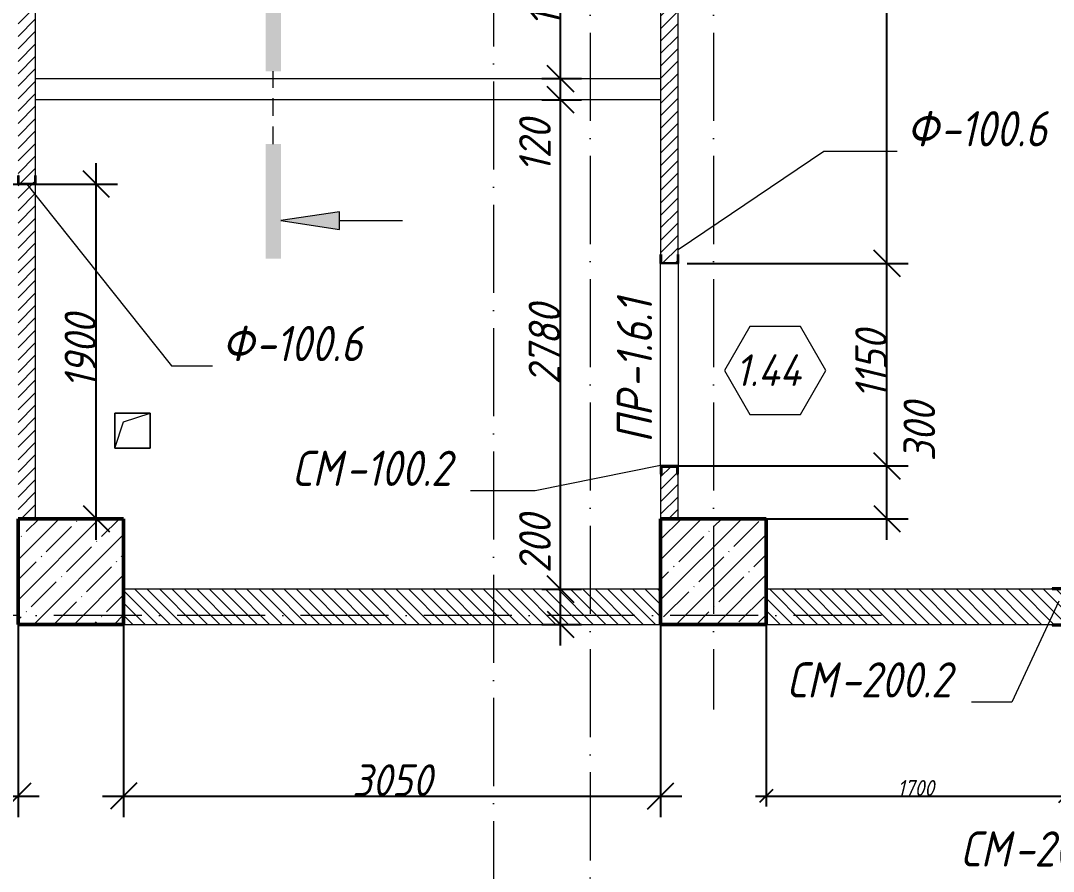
# Model space of a CAD drawing. Header units: millimetres. Extents: x -356862 to 418287, y 0 to 839748.
# Drawn here: x -132736 to -126870, y 621045 to 625876 of the extents above; entities that cross this region are included whole.
import ezdxf

# ---------------------------------------------------------------- set-up
doc = ezdxf.new("R2010")
doc.units = ezdxf.units.MM
doc.linetypes.add('200_ШТРИХ_ш1п0_6_', pattern=[160, 100, -60])
doc.linetypes.add('50_200_ШТРИХ_1Т_ш5_п1_п1_', pattern=[700, 500, -100, 0, -100])
for name, color, linetype, lineweight in [('A-____-____-DIMS', 7, 'Continuous', 9), ('A-____-NOTE-TEXT', 7, 'Continuous', 9), ('A-____-NOTE-TEXT-1', 7, 'Continuous', 5), ('A-DOOR-____-IDEN', 7, 'Continuous', 9), ('A-FLOR-____-OTLN', 7, 'Continuous', 9), ('A-GENM-____-IDEN', 7, 'Continuous', 9), ('A-GENM-____-MCUT', 7, 'Continuous', 25), ('A-GENM-____-OTLN', 7, 'Continuous', 9), ('A-GENM-____-OTLN-1', 7, 'Continuous', 25), ('A-WALL-FNSH-MCUT-1', 7, 'Continuous', 9), ('S-COLS-____-MCUT', 7, 'Continuous', 50), ('S-COLS-____-OTLN', 7, 'Continuous', 9), ('S-GRID-____-OTLN-1', 7, '50_200_ШТРИХ_1Т_ш5_п1_п1_', 9)]:
    doc.layers.add(name, color=color, linetype=linetype, lineweight=lineweight)
for name, color, linetype, lineweight, true_color in [('A-DETL-GENF-OTLN-10', 7, '200_ШТРИХ_ш1п0_6_', 9, 0x000000), ('A-DETL-GENF-OTLN-9', 7, 'Continuous', 9, 0x000000), ('A-WALL-____-MCUT-4', 7, 'Continuous', 13, 0x000000), ('A-WALL-____-OTLN-1', 7, 'Continuous', 9, 0x800000), ('A-WALL-____-PATT-3', 9, 'Continuous', 9, 0x808080), ('A-WALL-____-PATT-4', 9, 'Continuous', 9, 0x808080), ('I-WALL-____-OTLN-2', 7, 'Continuous', 9, 0x000000)]:
    doc.layers.add(name, color=color, linetype=linetype, lineweight=lineweight, true_color=true_color)
doc.styles.add('ISOCPEUR_I_10', font='isocpeui.ttf', dxfattribs={"width": 0.9, "height": 180})
doc.styles.add('ISOCPEUR_I_14', font='isocpeui.ttf', dxfattribs={"width": 0.9, "height": 180})
doc.styles.add('ISOCPEUR_I_2', font='isocpeui.ttf', dxfattribs={"width": 0.85, "height": 2.3})
doc.styles.add('ISOCPEUR_I_7', font='isocpeui.ttf', dxfattribs={"width": 0.9, "height": 90})
doc.dimstyles.new('ISO-1_8_0_9К_СРЕДНИЙ_Кладочные_2', dxfattribs={"dimscale": 304.8, "dimtxt": 89.638306, "dimasz": 0.246063, "dimexe": 0.19685, "dimexo": 0, "dimgap": 0, "dimtad": 1, "dimdec": 3, "dimrnd": 0.001, "dimdsep": 46, "dimtxsty": 'ISOCPEUR_I_7', "dimblk1": 'OBLIQUE', "dimblk2": 'OBLIQUE', "dimsah": 1, "dimcen": 0.09, "dimdle": 0.19685, "dimazin": 0, "dimtfac": 1, "dimtdec": 4, "dimtix": 1, "dimtmove": 1, "dimatfit": 3, "dimfxl": 1, "dimtvp": 1, "dimtolj": 1, "dimtzin": 0, "dimarcsym": 2})
doc.dimstyles.new('ISO-1_8_0_9К_СРЕДНИЙ_Кладочные_5', dxfattribs={"dimscale": 304.8, "dimtxt": 179.276612, "dimasz": 0.492126, "dimexe": 0.393701, "dimexo": 0, "dimgap": 0, "dimtad": 1, "dimdec": 3, "dimrnd": 0.001, "dimdsep": 46, "dimtxsty": 'ISOCPEUR_I_10', "dimblk1": 'OBLIQUE', "dimblk2": 'OBLIQUE', "dimsah": 1, "dimcen": 0.09, "dimdle": 0.393701, "dimazin": 0, "dimtfac": 1, "dimtdec": 4, "dimtix": 1, "dimtmove": 2, "dimatfit": 3, "dimfxl": 1, "dimtvp": 1, "dimtolj": 1, "dimtzin": 0, "dimarcsym": 2})
doc.dimstyles.new('ISO-1_8_0_9К_СРЕДНИЙ_Кладочные_8', dxfattribs={"dimscale": 304.8, "dimtxt": 179.276612, "dimasz": 0.492126, "dimexe": 0.393701, "dimexo": 0, "dimgap": 0, "dimtad": 1, "dimdec": 3, "dimrnd": 0.001, "dimdsep": 46, "dimtxsty": 'ISOCPEUR_I_14', "dimblk1": 'OBLIQUE', "dimblk2": 'OBLIQUE', "dimsah": 1, "dimcen": 0.09, "dimdle": 0.393701, "dimazin": 0, "dimtfac": 1, "dimtdec": 4, "dimtix": 1, "dimtmove": 0, "dimatfit": 3, "dimfxl": 1, "dimtvp": 1, "dimtolj": 1, "dimtzin": 0, "dimarcsym": 2})
pattern_1 = [(45, (-175000.736, 544716.51), (-35.35534, 35.35534), [])]
pattern_2 = [(135, (-175000.736, 544716.51), (-35.35534, -35.35534), [])]

# ---------------------------------------------------------------- blocks, each defined once
blk = doc.blocks.new('BSC_Колонна _Прямоугольная - 600х600-V95-АР1_Кладочный план 1 этажа в осях 1-64_Ю-ЯЯ')
at = {"layer": 'S-COLS-____-OTLN'}
h = blk.add_hatch(dxfattribs=at)
h.set_pattern_fill('FP_98', color=256, style=0, pattern_type=2)
h.set_pattern_definition([(45, (-46200, -78031.04), (-114.04925, 114.04925), []), (45, (-46085.95, -78031.04), (-114.04925, 114.04925), [201.613, -40.323, 3.353, -36.97])])
h.paths.add_polyline_path([(-300, -300), (300, -300), (300, 300), (-300, 300)], flags=0)
at = {"layer": 'S-COLS-____-MCUT'}
for p, q in [((300, 300), (-300, 300)), ((-300, 300), (-300, -300)), ((300, -300), (300, 300)), ((-300, -300), (300, -300))]:
    blk.add_line(p, q, dxfattribs=at)
blk = doc.blocks.new('BSC_Колонна _Прямоугольная - 600х600-V97-АР1_Кладочный план 1 этажа в осях 1-64_Ю-ЯЯ')
at = {"layer": 'S-COLS-____-OTLN'}
h = blk.add_hatch(dxfattribs=at)
h.set_pattern_fill('FP_100', color=256, style=0, pattern_type=2)
h.set_pattern_definition([(45, (-42550, -78031.04), (-114.04925, 114.04925), []), (45, (-42435.95, -78031.04), (-114.04925, 114.04925), [201.613, -40.323, 3.353, -36.97])])
h.paths.add_polyline_path([(-300, -300), (300, -300), (300, 300), (-300, 300), (-300, 182.2)], flags=0)
at = {"layer": 'S-COLS-____-MCUT'}
for p, q in [((300, 300), (-300, 300)), ((-300, 300), (-300, -300)), ((300, -300), (300, 300)), ((-300, -300), (300, -300))]:
    blk.add_line(p, q, dxfattribs=at)
blk = doc.blocks.new('154_Фахверк_СКБ_Швеллер - Тип_100_4420-28145345-АР1_Кладочный план 1 этажа в осях 1-64_Ю-ЯЯ')
at = {"layer": 'A-GENM-____-MCUT'}
for p, q in [((125, 50), (175, 50)), ((125, -50), (125, 50)), ((128, 47), (128, -47)), ((175, 47), (128, 47)), ((175, 50), (175, 47)), ((175, -50), (125, -50)), ((128, -47), (175, -47)), ((175, -47), (175, -50))]:
    blk.add_line(p, q, dxfattribs=at)
blk = doc.blocks.new('154_Стойка_СКБ_Швеллер - СМ-2230_100-28218823-АР1_Кладочный план 1 этажа в осях 1-64_Ю-ЯЯ')
at = {"layer": 'A-GENM-____-MCUT'}
for p, q in [((171, 50), (125, 50)), ((125, 50), (125, -50)), ((129.5, 42.4), (171, 42.4)), ((129.5, -42.4), (129.5, 42.4)), ((171, 42.4), (171, 50)), ((125, -50), (171, -50)), ((171, -42.4), (129.5, -42.4)), ((171, -50), (171, -42.4))]:
    blk.add_line(p, q, dxfattribs=at)
blk = doc.blocks.new('154_Стойка_СКБ_Уголок - СМ-2230_200-28216496-АР1_Кладочный план 1 этажа в осях 1-64_Ю-ЯЯ')
at = {"layer": 'A-GENM-____-MCUT'}
for p, q in [((125, 156), (125, 81)), ((200, 156), (125, 156)), ((131, 81), (131, 150)), ((131, 150), (200, 150)), ((200, 150), (200, 156)), ((125, 81), (131, 81)), ((131, 19), (125, 19)), ((125, 19), (125, -56)), ((131, -50), (131, 19)), ((125, -56), (200, -56)), ((200, -50), (131, -50)), ((200, -56), (200, -50))]:
    blk.add_line(p, q, dxfattribs=at)
blk = doc.blocks.new('AR_Отверстие прямоугольное _в плите_ - AR_Отверстие прямоугольное _в плите_-30459597-АР1_Кладочный план 1 этажа в осях 1-64_Ю-ЯЯ')
at = {"layer": 'A-GENM-____-OTLN'}
for p, q in [((100, 100), (-100, 100)), ((-100, 100), (-100, -100)), ((-50, 50), (100, 100)), ((100, -100), (100, 100)), ((-100, -100), (-50, 50)), ((-100, -100), (100, -100))]:
    blk.add_line(p, q, dxfattribs=at)
blk = doc.blocks.new('DET_L_Имитация разреза_ISO2-5 - Вправо-28186999-АР1_Кладочный план 1 этажа в осях 1-64_Ю-ЯЯ')
at = {"layer": 'A-DETL-GENF-OTLN-10'}
blk.add_line((143.1, 0), (556.9, 0), dxfattribs=at)
blk = doc.blocks.new('Марка проема - марка проема-27336095-АР1_Кладочный план 1 этажа в осях 1-64_Ю-ЯЯ')
at = {"layer": 'A-DOOR-____-IDEN'}
for p, q in [((-1.439, 0.159), (-2.877, -2.333)), ((1.439, 0.159), (-1.439, 0.159)), ((2.877, -2.333), (1.439, 0.159)), ((-2.877, -2.333), (-1.439, -4.825)), ((1.439, -4.825), (2.877, -2.333)), ((-1.439, -4.825), (1.439, -4.825))]:
    blk.add_line(p, q, dxfattribs=at)
blk = doc.blocks.new('_Oblique')
at = {"color": 0, "linetype": 'ByBlock', "lineweight": -2}
blk.add_line((-0.5, -0.5), (0.5, 0.5), dxfattribs=at)
blk = doc.blocks.new('*D12241')
at = {"layer": 'A-____-____-DIMS', "color": 0, "lineweight": -2, "transparency": 16777216}
for p, q in [((-128500.7, 622447.6), (-128500.7, 621412.8)), ((-126800.7, 622475.8), (-126800.7, 621412.8)), ((-128560.7, 621472.8), (-126740.7, 621472.8))]:
    blk.add_line(p, q, dxfattribs=at)
at = {"layer": 'Defpoints', "color": 0, "transparency": 16777216}
for p in [(-128500.7, 622447.6), (-126800.7, 622475.8), (-126800.7, 621472.8)]:
    blk.add_point(p, dxfattribs=at)
at = {"layer": 'A-____-____-DIMS', "color": 0, "lineweight": -2, "transparency": 16777216, "xscale": 75, "yscale": 75, "zscale": 75, "rotation": 180}
blk.add_blockref('_Oblique', (-128500.7, 621472.8), dxfattribs=at)
at = {"layer": 'A-____-____-DIMS', "color": 0, "lineweight": -2, "transparency": 16777216, "xscale": 75, "yscale": 75, "zscale": 75}
blk.add_blockref('_Oblique', (-126800.7, 621472.8), dxfattribs=at)
at = {"layer": 'A-____-____-DIMS', "color": 0, "transparency": 16777216, "insert": (-127650.7, 621518.3), "char_height": 90, "width": 504.733, "attachment_point": 5, "style": 'ISOCPEUR_I_7'}
blk.add_mtext('\\A1;1700', dxfattribs=at)
blk = doc.blocks.new('*D12880')
at = {"layer": 'A-____-____-DIMS', "color": 0, "lineweight": -2, "transparency": 16777216}
for p, q in [((-129669.1, 622327.6), (-129669.1, 622767.6)), ((-129775.2, 622647.6), (-129549.1, 622647.6)), ((-129775.2, 622447.6), (-129549.1, 622447.6))]:
    blk.add_line(p, q, dxfattribs=at)
at = {"layer": 'Defpoints', "color": 0, "transparency": 16777216}
for p in [(-129775.2, 622647.6), (-129669.1, 622647.6), (-129775.2, 622447.6)]:
    blk.add_point(p, dxfattribs=at)
at = {"layer": 'A-____-____-DIMS', "color": 0, "lineweight": -2, "transparency": 16777216, "xscale": 150, "yscale": 150, "zscale": 150}
for p, rotation in [((-129669.1, 622647.6), 90), ((-129669.1, 622447.6), 270)]:
    blk.add_blockref('_Oblique', p, dxfattribs=dict(at, rotation=rotation))
at = {"layer": 'A-____-____-DIMS', "color": 0, "transparency": 16777216, "insert": (-129904.3, 622738.4), "char_height": 180, "width": 409.578, "attachment_point": 1, "rotation": 90, "line_spacing_factor": 1.149209, "style": 'ISOCPEUR_I_10'}
blk.add_mtext('\\A1;200', dxfattribs=at)
blk = doc.blocks.new('*D12881')
at = {"layer": 'A-____-____-DIMS', "color": 0, "lineweight": -2, "transparency": 16777216}
for p, q in [((-129669.1, 622527.6), (-129669.1, 625547.6)), ((-129775.2, 625427.6), (-129549.1, 625427.6)), ((-129775.2, 622647.6), (-129549.1, 622647.6))]:
    blk.add_line(p, q, dxfattribs=at)
at = {"layer": 'Defpoints', "color": 0, "transparency": 16777216}
for p in [(-129775.2, 625427.6), (-129669.1, 625427.6), (-129775.2, 622647.6)]:
    blk.add_point(p, dxfattribs=at)
at = {"layer": 'A-____-____-DIMS', "color": 0, "lineweight": -2, "transparency": 16777216, "xscale": 150, "yscale": 150, "zscale": 150}
for p, rotation in [((-129669.1, 625427.6), 90), ((-129669.1, 622647.6), 270)]:
    blk.add_blockref('_Oblique', p, dxfattribs=dict(at, rotation=rotation))
at = {"layer": 'A-____-____-DIMS', "color": 0, "transparency": 16777216, "insert": (-129760.3, 624037.6), "char_height": 180, "width": 546.104, "attachment_point": 5, "rotation": 90, "style": 'ISOCPEUR_I_14'}
blk.add_mtext('\\A1;2780', dxfattribs=at)
blk = doc.blocks.new('*D12882')
at = {"layer": 'A-____-____-DIMS', "color": 0, "lineweight": -2, "transparency": 16777216}
for p, q in [((-129669.1, 625307.6), (-129669.1, 625667.6)), ((-129775.2, 625547.6), (-129549.1, 625547.6)), ((-129775.2, 625427.6), (-129549.1, 625427.6))]:
    blk.add_line(p, q, dxfattribs=at)
at = {"layer": 'Defpoints', "color": 0, "transparency": 16777216}
for p in [(-129775.2, 625547.6), (-129669.1, 625547.6), (-129775.2, 625427.6)]:
    blk.add_point(p, dxfattribs=at)
at = {"layer": 'A-____-____-DIMS', "color": 0, "lineweight": -2, "transparency": 16777216, "xscale": 150, "yscale": 150, "zscale": 150}
for p, rotation in [((-129669.1, 625547.6), 90), ((-129669.1, 625427.6), 270)]:
    blk.add_blockref('_Oblique', p, dxfattribs=dict(at, rotation=rotation))
at = {"layer": 'A-____-____-DIMS', "color": 0, "transparency": 16777216, "insert": (-129904.3, 625012.9), "char_height": 180, "width": 368.207, "attachment_point": 1, "rotation": 90, "line_spacing_factor": 1.149209, "style": 'ISOCPEUR_I_10'}
blk.add_mtext('\\A1;120', dxfattribs=at)
blk = doc.blocks.new('*D13086')
at = {"layer": 'A-____-____-DIMS', "color": 0, "lineweight": -2, "transparency": 16777216}
for p, q in [((-129669.1, 625427.6), (-129669.1, 626667.6)), ((-129775.2, 626547.6), (-129549.1, 626547.6)), ((-129775.2, 625547.6), (-129549.1, 625547.6))]:
    blk.add_line(p, q, dxfattribs=at)
at = {"layer": 'Defpoints', "color": 0, "transparency": 16777216}
for p in [(-129775.2, 626547.6), (-129669.1, 626547.6), (-129775.2, 625547.6)]:
    blk.add_point(p, dxfattribs=at)
at = {"layer": 'A-____-____-DIMS', "color": 0, "lineweight": -2, "transparency": 16777216, "xscale": 150, "yscale": 150, "zscale": 150}
for p, rotation in [((-129669.1, 626547.6), 90), ((-129669.1, 625547.6), 270)]:
    blk.add_blockref('_Oblique', p, dxfattribs=dict(at, rotation=rotation))
at = {"layer": 'A-____-____-DIMS', "color": 0, "transparency": 16777216, "insert": (-129759.1, 626047.6), "char_height": 180, "width": 504.733, "attachment_point": 5, "rotation": 90, "style": 'ISOCPEUR_I_14'}
blk.add_mtext('\\A1;1000', dxfattribs=at)
blk = doc.blocks.new('*D13092')
at = {"layer": 'A-____-____-DIMS', "color": 0, "lineweight": -2, "transparency": 16777216}
for p, q in [((-127815, 622927.6), (-127815, 623467.6)), ((-129091.2, 623347.6), (-127695, 623347.6)), ((-129000.7, 623047.6), (-127695, 623047.6))]:
    blk.add_line(p, q, dxfattribs=at)
at = {"layer": 'Defpoints', "color": 0, "transparency": 16777216}
for p in [(-129091.2, 623347.6), (-127815, 623347.6), (-129000.7, 623047.6)]:
    blk.add_point(p, dxfattribs=at)
at = {"layer": 'A-____-____-DIMS', "color": 0, "lineweight": -2, "transparency": 16777216, "xscale": 150, "yscale": 150, "zscale": 150}
for p, rotation in [((-127815, 623347.6), 90), ((-127815, 623047.6), 270)]:
    blk.add_blockref('_Oblique', p, dxfattribs=dict(at, rotation=rotation))
at = {"layer": 'A-____-____-DIMS', "color": 0, "transparency": 16777216, "insert": (-127721, 623373.1), "char_height": 180, "width": 409.578, "attachment_point": 1, "rotation": 90, "line_spacing_factor": 1.149209, "style": 'ISOCPEUR_I_10'}
blk.add_mtext('\\A1;300', dxfattribs=at)
blk = doc.blocks.new('*D13093')
at = {"layer": 'A-____-____-DIMS', "color": 0, "lineweight": -2, "transparency": 16777216}
for p, q in [((-127815, 623227.6), (-127815, 624617.6)), ((-128950.7, 624497.6), (-127695, 624497.6)), ((-129091.2, 623347.6), (-127695, 623347.6))]:
    blk.add_line(p, q, dxfattribs=at)
at = {"layer": 'Defpoints', "color": 0, "transparency": 16777216}
for p in [(-128950.7, 624497.6), (-127815, 624497.6), (-129091.2, 623347.6)]:
    blk.add_point(p, dxfattribs=at)
at = {"layer": 'A-____-____-DIMS', "color": 0, "lineweight": -2, "transparency": 16777216, "xscale": 150, "yscale": 150, "zscale": 150}
for p, rotation in [((-127815, 624497.6), 90), ((-127815, 623347.6), 270)]:
    blk.add_blockref('_Oblique', p, dxfattribs=dict(at, rotation=rotation))
at = {"layer": 'A-____-____-DIMS', "color": 0, "transparency": 16777216, "insert": (-127905, 623922.6), "char_height": 180, "width": 463.361, "attachment_point": 5, "rotation": 90, "style": 'ISOCPEUR_I_14'}
blk.add_mtext('\\A1;1150', dxfattribs=at)
blk = doc.blocks.new('*D13094')
at = {"layer": 'A-____-____-DIMS', "color": 0, "lineweight": -2, "transparency": 16777216}
for p, q in [((-127815, 624377.6), (-127815, 628467.6)), ((-129091.2, 628347.6), (-127695, 628347.6)), ((-128950.7, 624497.6), (-127695, 624497.6))]:
    blk.add_line(p, q, dxfattribs=at)
at = {"layer": 'Defpoints', "color": 0, "transparency": 16777216}
for p in [(-129091.2, 628347.6), (-127815, 628347.6), (-128950.7, 624497.6)]:
    blk.add_point(p, dxfattribs=at)
at = {"layer": 'A-____-____-DIMS', "color": 0, "lineweight": -2, "transparency": 16777216, "xscale": 150, "yscale": 150, "zscale": 150}
for p, rotation in [((-127815, 628347.6), 90), ((-127815, 624497.6), 270)]:
    blk.add_blockref('_Oblique', p, dxfattribs=dict(at, rotation=rotation))
at = {"layer": 'A-____-____-DIMS', "color": 0, "transparency": 16777216, "insert": (-127905, 626422.6), "char_height": 180, "width": 546.104, "attachment_point": 5, "rotation": 90, "style": 'ISOCPEUR_I_14'}
blk.add_mtext('\\A1;3850', dxfattribs=at)
blk = doc.blocks.new('*D13108')
at = {"layer": 'A-____-____-DIMS', "color": 0, "lineweight": -2, "transparency": 16777216}
for p, q in [((-132306.4, 622927.6), (-132306.4, 625067.6)), ((-133062.3, 624947.6), (-132186.4, 624947.6)), ((-132650.7, 623047.6), (-132186.4, 623047.6))]:
    blk.add_line(p, q, dxfattribs=at)
at = {"layer": 'Defpoints', "color": 0, "transparency": 16777216}
for p in [(-133062.3, 624947.6), (-132306.4, 624947.6), (-132650.7, 623047.6)]:
    blk.add_point(p, dxfattribs=at)
at = {"layer": 'A-____-____-DIMS', "color": 0, "lineweight": -2, "transparency": 16777216, "xscale": 150, "yscale": 150, "zscale": 150}
for p, rotation in [((-132306.4, 624947.6), 90), ((-132306.4, 623047.6), 270)]:
    blk.add_blockref('_Oblique', p, dxfattribs=dict(at, rotation=rotation))
at = {"layer": 'A-____-____-DIMS', "color": 0, "transparency": 16777216, "insert": (-132396.4, 623997.6), "char_height": 180, "width": 504.733, "attachment_point": 5, "rotation": 90, "style": 'ISOCPEUR_I_14'}
blk.add_mtext('\\A1;1900', dxfattribs=at)
blk = doc.blocks.new('*D13109')
at = {"layer": 'A-____-____-DIMS', "color": 0, "lineweight": -2, "transparency": 16777216}
for p, q in [((-132150.7, 622447.6), (-132150.7, 621352.8)), ((-129100.7, 622447.6), (-129100.7, 621352.8)), ((-132270.7, 621472.8), (-128980.7, 621472.8))]:
    blk.add_line(p, q, dxfattribs=at)
at = {"layer": 'Defpoints', "color": 0, "transparency": 16777216}
for p in [(-132150.7, 622447.6), (-129100.7, 622447.6), (-129100.7, 621472.8)]:
    blk.add_point(p, dxfattribs=at)
at = {"layer": 'A-____-____-DIMS', "color": 0, "lineweight": -2, "transparency": 16777216, "xscale": 150, "yscale": 150, "zscale": 150, "rotation": 180}
blk.add_blockref('_Oblique', (-132150.7, 621472.8), dxfattribs=at)
at = {"layer": 'A-____-____-DIMS', "color": 0, "lineweight": -2, "transparency": 16777216, "xscale": 150, "yscale": 150, "zscale": 150}
blk.add_blockref('_Oblique', (-129100.7, 621472.8), dxfattribs=at)
at = {"layer": 'A-____-____-DIMS', "color": 0, "transparency": 16777216, "insert": (-130625.7, 621562.8), "char_height": 180, "width": 546.104, "attachment_point": 5, "style": 'ISOCPEUR_I_14'}
blk.add_mtext('\\A1;3050', dxfattribs=at)
blk = doc.blocks.new('*D13110')
at = {"layer": 'A-____-____-DIMS', "color": 0, "lineweight": -2, "transparency": 16777216}
for p, q in [((-135750.7, 622447.6), (-135750.7, 621352.8)), ((-132750.7, 622447.6), (-132750.7, 621352.8)), ((-135870.7, 621472.8), (-132630.7, 621472.8))]:
    blk.add_line(p, q, dxfattribs=at)
at = {"layer": 'Defpoints', "color": 0, "transparency": 16777216}
for p in [(-135750.7, 622447.6), (-132750.7, 622447.6), (-132750.7, 621472.8)]:
    blk.add_point(p, dxfattribs=at)
at = {"layer": 'A-____-____-DIMS', "color": 0, "lineweight": -2, "transparency": 16777216, "xscale": 150, "yscale": 150, "zscale": 150, "rotation": 180}
blk.add_blockref('_Oblique', (-135750.7, 621472.8), dxfattribs=at)
at = {"layer": 'A-____-____-DIMS', "color": 0, "lineweight": -2, "transparency": 16777216, "xscale": 150, "yscale": 150, "zscale": 150}
blk.add_blockref('_Oblique', (-132750.7, 621472.8), dxfattribs=at)
at = {"layer": 'A-____-____-DIMS', "color": 0, "transparency": 16777216, "insert": (-134250.7, 621562.8), "char_height": 180, "width": 546.104, "attachment_point": 5, "style": 'ISOCPEUR_I_14'}
blk.add_mtext('\\A1;3000', dxfattribs=at)

msp = doc.modelspace()

# ---------------------------------------------------------------- hatches: boundary and pattern name
at = {"layer": 'A-____-NOTE-TEXT-1'}
for points in [[(-131257.3674, 625589.1114), (-131257.3674, 626239.1114), (-131344.104, 626239.1114), (-131344.104, 625589.1114)], [(-131344.104, 624525.2987), (-131257.3674, 624525.2987), (-131257.3674, 625175.2987), (-131344.104, 625175.2987), (-131344.104, 624544.2608)], [(-130923.726, 624691.1468), (-130923.726, 624791.1468), (-131257.3674, 624741.1468)]]:
    msp.add_hatch(color=256, dxfattribs=at).paths.add_polyline_path(points, flags=0)
at = {"layer": 'A-WALL-____-PATT-3'}
h = msp.add_hatch(dxfattribs=at)
h.set_pattern_fill('FP_6', color=256, style=0, pattern_type=2)
h.set_pattern_definition(pattern_2)
h.paths.add_polyline_path([(-129100.7357, 622447.5526), (-129100.7357, 622647.5526), (-132150.7357, 622647.5526), (-132150.7357, 622447.5526)], flags=0)
h = msp.add_hatch(dxfattribs=at)
h.set_pattern_fill('FP_6', color=256, style=0, pattern_type=2)
h.set_pattern_definition(pattern_2)
h.paths.add_polyline_path([(-125526.2788, 622447.5526), (-125050.7357, 622447.5526), (-125050.7357, 622647.5526), (-125644.7357, 622647.5526), (-125644.7357, 622578.5526), (-125650.7357, 622578.5526), (-125650.7357, 622516.5526), (-125644.7357, 622516.5526), (-125644.7357, 622447.5526), (-125575.7357, 622447.5526)], flags=0)
h.paths.add_polyline_path([(-128500.7357, 622447.5526), (-126806.7357, 622447.5526), (-126806.7357, 622516.5526), (-126800.7357, 622516.5526), (-126800.7357, 622578.5526), (-126806.7357, 622578.5526), (-126806.7357, 622647.5526), (-128500.7357, 622647.5526)], flags=0)
at = {"layer": 'A-WALL-____-PATT-4'}
h = msp.add_hatch(dxfattribs=at)
h.set_pattern_fill('FP_5', color=256, style=0, pattern_type=2)
h.set_pattern_definition(pattern_1)
h.paths.add_polyline_path([(-129000.7357, 623047.5526), (-129000.7357, 623301.5526), (-129008.3357, 623301.5526), (-129008.3357, 623343.0526), (-129093.1357, 623343.0526), (-129093.1357, 623301.5526), (-129100.7357, 623301.5526), (-129100.7357, 623047.5526), (-129061.2074, 623047.5526)], flags=0)
h.paths.add_polyline_path([(-129061.2074, 624500.5526), (-129003.7357, 624500.5526), (-129003.1747, 624547.5526), (-129000.7357, 624547.5526), (-129000.7357, 628301.5526), (-129008.3357, 628301.5526), (-129008.3357, 628343.0526), (-129093.1357, 628343.0526), (-129093.1357, 628301.5526), (-129100.7357, 628301.5526), (-129100.7357, 624547.5526), (-129097.7357, 624547.5526), (-129097.7357, 624500.5526)], flags=0)
h.paths.add_polyline_path([(-129061.2074, 629502.0526), (-129008.3357, 629502.0526), (-129008.3357, 629543.5526), (-129000.7357, 629543.5526), (-129000.7357, 629797.5526), (-129100.7357, 629797.5526), (-129100.7357, 629543.5526), (-129093.1357, 629543.5526), (-129093.1357, 629502.0526)], flags=0)
h = msp.add_hatch(dxfattribs=at)
h.set_pattern_fill('FP_5', color=256, style=0, pattern_type=2)
h.set_pattern_definition(pattern_1)
h.paths.add_polyline_path([(-132650.7357, 623047.5526), (-132650.7357, 624947.5526), (-132750.7357, 624947.5526), (-132750.7357, 623047.5526)], flags=0)
h.paths.add_polyline_path([(-132747.7357, 624950.5526), (-132653.7357, 624950.5526), (-132653.7357, 624997.5526), (-132650.7357, 624997.5526), (-132650.7357, 626547.5526), (-132750.7357, 626547.5526), (-132750.7357, 624997.5526), (-132747.7357, 624997.5526)], flags=0)

# ---------------------------------------------------------------- linework, layer by layer
at = {"layer": 'A-____-NOTE-TEXT'}
for p, q in [((-130923.726, 624791.1468), (-131257.3674, 624741.1468)), ((-130923.726, 624691.1468), (-130923.726, 624791.1468)), ((-131257.3674, 624741.1468), (-130923.726, 624691.1468)), ((-130923.726, 624741.1468), (-130567.476, 624741.1468))]:
    msp.add_line(p, q, dxfattribs=at)
at = {"layer": 'A-FLOR-____-OTLN'}
for p, q in [((-132200.7357, 623647.5526), (-132000.7357, 623647.5526)), ((-132200.7357, 623447.5526), (-132200.7357, 623647.5526)), ((-132000.7357, 623647.5526), (-132000.7357, 623447.5526)), ((-132000.7357, 623447.5526), (-132200.7357, 623447.5526))]:
    msp.add_line(p, q, dxfattribs=at)
at = {"layer": 'A-GENM-____-IDEN'}
for p, q in [((-129000.7357, 624577.5526), (-128174.0122, 625135.3604)), ((-128174.0122, 625135.3604), (-127756.5258, 625135.3604)), ((-132700.7357, 624947.5526), (-131879.1396, 623915.5296)), ((-131879.1396, 623915.5296), (-131645.7768, 623915.5296)), ((-129100.7357, 623349.5526), (-129813.5153, 623206.7991)), ((-129813.5153, 623206.7991), (-130180.4482, 623206.7991)), ((-126838.2357, 622578.5526), (-127105.3013, 622005.1433)), ((-127105.3013, 622005.1433), (-127334.8668, 622005.1433))]:
    msp.add_line(p, q, dxfattribs=at)
at = {"layer": 'A-WALL-____-MCUT-4'}
for p, q in [((-129100.7357, 622647.5526), (-132150.7357, 622647.5526)), ((-126875.7357, 622647.5526), (-128500.7357, 622647.5526)), ((-132150.7357, 622447.5526), (-129100.7357, 622447.5526)), ((-128500.7357, 622447.5526), (-126875.7357, 622447.5526))]:
    msp.add_line(p, q, dxfattribs=at)
at = {"layer": 'A-WALL-____-OTLN-1'}
for p, q in [((-132650.7357, 625547.5526), (-129100.7357, 625547.5526)), ((-129100.7357, 625427.5526), (-132650.7357, 625427.5526))]:
    msp.add_line(p, q, dxfattribs=at)
at = {"layer": 'A-WALL-FNSH-MCUT-1'}
for p, q in [((-129000.7357, 624547.5526), (-129000.7357, 628301.5526)), ((-132650.7357, 624997.5526), (-132650.7357, 626547.5526)), ((-129100.7357, 626547.5526), (-129100.7357, 624547.5526)), ((-132650.7357, 623047.5526), (-132650.7357, 624947.5526)), ((-129100.7357, 623301.5526), (-129100.7357, 623047.5526)), ((-129000.7357, 623047.5526), (-129000.7357, 623301.5526))]:
    msp.add_line(p, q, dxfattribs=at)
at = {"layer": 'I-WALL-____-OTLN-2'}
for p, q in [((-129100.7357, 623347.5526), (-129100.7357, 624497.5526)), ((-129000.7357, 624497.5526), (-129000.7357, 623347.5526))]:
    msp.add_line(p, q, dxfattribs=at)
at = {"layer": 'S-GRID-____-OTLN-1'}
for p, q in [((-129500.7357, 635609.362), (-129500.7357, 597608.0984)), ((-128800.7357, 635609.362), (-128800.7357, 621963.8409)), ((-130050.7357, 635331.4864), (-130050.7357, 597784.4755)), ((-127846.1379, 622497.5526), (-179669.5059, 622497.5526))]:
    msp.add_line(p, q, dxfattribs=at)

# ---------------------------------------------------------------- block references
at = {"layer": 'A-DETL-GENF-OTLN-9', "rotation": 90.00000000000006}
msp.add_blockref('DET_L_Имитация разреза_ISO2-5 - Вправо-28186999-АР1_Кладочный план 1 этажа в осях 1-64_Ю-ЯЯ', (-131300.7357, 625032.2051), dxfattribs=at)
at = {"layer": 'A-DOOR-____-IDEN', "xscale": 99.99999999999993, "yscale": 99.99999999999993, "zscale": 99.99999999999993}
msp.add_blockref('Марка проема - марка проема-27336095-АР1_Кладочный план 1 этажа в осях 1-64_Ю-ЯЯ', (-128450.7357, 624122.5526), dxfattribs=at)
at = {"layer": 'A-GENM-____-OTLN'}
msp.add_blockref('AR_Отверстие прямоугольное _в плите_ - AR_Отверстие прямоугольное _в плите_-30459597-АР1_Кладочный план 1 этажа в осях 1-64_Ю-ЯЯ', (-132100.7357, 623547.5526), dxfattribs=at)
at = {"layer": 'A-GENM-____-OTLN-1'}
for name, p, rotation in [('154_Фахверк_СКБ_Швеллер - Тип_100_4420-28145345-АР1_Кладочный план 1 этажа в осях 1-64_Ю-ЯЯ', (-132700.7357, 624822.5526), 89.99999999999993), ('154_Фахверк_СКБ_Швеллер - Тип_100_4420-28145345-АР1_Кладочный план 1 этажа в осях 1-64_Ю-ЯЯ', (-129050.7357, 624372.5526), 89.99999999999993), ('154_Стойка_СКБ_Швеллер - СМ-2230_100-28218823-АР1_Кладочный план 1 этажа в осях 1-64_Ю-ЯЯ', (-129050.7357, 623472.5526), 269.9999999999999), ('154_Стойка_СКБ_Уголок - СМ-2230_200-28216496-АР1_Кладочный план 1 этажа в осях 1-64_Ю-ЯЯ', (-126675.7357, 622597.5526), 180)]:
    msp.add_blockref(name, p, dxfattribs=dict(at, rotation=rotation))
at = {"layer": 'S-COLS-____-OTLN'}
for name, p in [('BSC_Колонна _Прямоугольная - 600х600-V97-АР1_Кладочный план 1 этажа в осях 1-64_Ю-ЯЯ', (-132450.7357, 622747.5526)), ('BSC_Колонна _Прямоугольная - 600х600-V95-АР1_Кладочный план 1 этажа в осях 1-64_Ю-ЯЯ', (-128800.7357, 622747.5526))]:
    msp.add_blockref(name, p, dxfattribs=at)

# ---------------------------------------------------------------- texts
at = {"layer": 'A-DOOR-____-IDEN', "char_height": 200, "attachment_point": 1, "rotation": 90, "style": 'ISOCPEUR_I_2'}
for s, insert, width in [('-1.6.1', (-129349.2552, 623788.1947), 692.658), ('ПР', (-129349.2552, 623478.6322), 375.18975)]:
    msp.add_mtext(s, dxfattribs=dict(at, insert=insert, width=width))
at = {"layer": 'A-DOOR-____-IDEN', "insert": (-128675.9248, 623981.3721), "char_height": 180, "width": 497.847937, "attachment_point": 1, "style": 'ISOCPEUR_I_14'}
msp.add_mtext('1.44', dxfattribs=at)
at = {"layer": 'A-GENM-____-IDEN', "char_height": 200, "attachment_point": 1, "style": 'ISOCPEUR_I_2'}
for s, insert, width in [('\\fISOCPEUR|b0|i1|c204|p34|;\\W.9;Ф', (-127703.0825, 625362.4765), 230.886), ('-100.6', (-127512.5825, 625362.4765), 822.531375), ('\\fISOCPEUR|b0|i1|c204|p34|;\\W.9;Ф', (-131592.3335, 624142.6458), 230.886), ('-100.6', (-131401.8335, 624142.6458), 822.531375), ('СМ', (-131192.4602, 623433.9152), 367.974562), ('-100.2', (-130888.8508, 623433.9152), 822.531375), ('СМ', (-128382.8854, 622232.2594), 367.974562), ('-200.2', (-128079.2761, 622232.2594), 865.8225), ('СМ', (-127396.5281, 621272.2594), 367.974562), ('-200.2', (-127092.9187, 621272.2594), 865.8225)]:
    msp.add_mtext(s, dxfattribs=dict(at, insert=insert, width=width))

# ---------------------------------------------------------------- dimensions: what is measured, and where the dimension line sits
at = {"layer": 'A-____-____-DIMS'}
for base, p1, p2, override, picture, middle in [((-127814.9782, 628347.5526), (-128950.7357, 624497.5526), (-129091.1752, 628347.5526), {"dimpost": '<>', "dimfxl": 3852.560608}, '*D13094', (-127904.9782, 626422.5526)), ((-129669.1036, 626547.5526), (-129775.1696, 625547.5526), (-129775.1696, 626547.5526), {"dimpost": '<>', "dimfxl": 1000}, '*D13086', (-129759.1036, 626047.5526)), ((-129669.1036, 625427.5526), (-129775.1696, 622647.5526), (-129775.1696, 625427.5526), {"dimpost": '<>', "dimfxl": 2780}, '*D12881', (-129760.2626, 624037.5526)), ((-132306.4456, 624947.5526), (-132650.7357, 623047.5526), (-133062.2665, 624947.5526), {"dimpost": '<>', "dimfxl": 1944.056984}, '*D13108', (-132396.4456, 623997.5526)), ((-127814.9782, 624497.5526), (-129091.1752, 623347.5526), (-128950.7357, 624497.5526), {"dimpost": '<>', "dimfxl": 1158.543584}, '*D13093', (-127904.9782, 623922.5526))]:
    dim = msp.add_linear_dim(base=base, p1=p1, p2=p2, angle=90, dimstyle='ISO-1_8_0_9К_СРЕДНИЙ_Кладочные_8', override=override, dxfattribs=at)
    dim.commit()
    dim.dimension.update_dxf_attribs({"geometry": picture, "text_midpoint": middle})
for base, p1, p2, override, picture, middle in [((-129669.1036, 625547.5526), (-129775.1696, 625427.5526), (-129775.1696, 625547.5526), {"dimpost": '<>', "dimfxl": 120}, '*D12882', (-129784.2656, 625197.0198)), ((-127814.9782, 623347.5526), (-129000.7357, 623047.5526), (-129091.1752, 623347.5526), {"dimpost": '<>', "dimfxl": 313.335751}, '*D13092', (-127601.0124, 623577.8921)), ((-129669.1036, 622647.5526), (-129775.1696, 622447.5526), (-129775.1696, 622647.5526), {"dimpost": '<>', "dimfxl": 200}, '*D12880', (-129784.2656, 622943.1975))]:
    dim = msp.add_linear_dim(base=base, p1=p1, p2=p2, angle=90, dimstyle='ISO-1_8_0_9К_СРЕДНИЙ_Кладочные_5', override=override, dxfattribs=at)
    dim.commit()
    dim.dimension.update_dxf_attribs({"geometry": picture, "text_midpoint": middle, "dimtype": 160, "text_rotation": 90})
for base, p1, p2, dimstyle, override, picture, middle in [((-132750.7357, 621472.7613), (-135750.7357, 622447.5526), (-132750.7357, 622447.5526), 'ISO-1_8_0_9К_СРЕДНИЙ_Кладочные_8', {"dimpost": '<>', "dimfxl": 3000}, '*D13110', (-134250.7357, 621562.7613)), ((-129100.7357, 621472.7613), (-132150.7357, 622447.5526), (-129100.7357, 622447.5526), 'ISO-1_8_0_9К_СРЕДНИЙ_Кладочные_8', {"dimpost": '<>', "dimfxl": 3050}, '*D13109', (-130625.7357, 621562.7613)), ((-126800.7357, 621472.7613), (-128500.7357, 622447.5526), (-126800.7357, 622475.7793), 'ISO-1_8_0_9К_СРЕДНИЙ_Кладочные_2', {"dimpost": '<>', "dimfxl": 1700.234322}, '*D12241', (-127650.7357, 621518.3409))]:
    dim = msp.add_linear_dim(base=base, p1=p1, p2=p2, dimstyle=dimstyle, override=override, dxfattribs=at)
    dim.commit()
    dim.dimension.update_dxf_attribs({"geometry": picture, "text_midpoint": middle})

doc.saveas('drawing.dxf')
